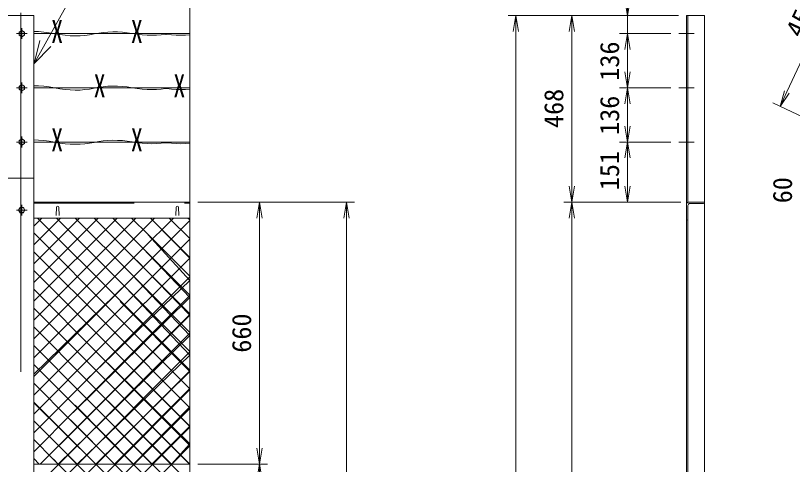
# Model space of a CAD drawing. Units: millimetres, scale not verified. Extents: x -5936 to 5936, y -4198 to 4198.
# Drawn here: x -3325 to -1376, y 85 to 1211 of the extents above; entities that cross this region are included whole.
import ezdxf
from ezdxf.enums import TextEntityAlignment as Align

# ---------------------------------------------------------------- set-up
doc = ezdxf.new("R2010")
doc.units = ezdxf.units.MM
doc.header["$LTSCALE"] = 30
doc.linetypes.add('USER2', pattern=[12.6, 8.4, -4.2])
doc.linetypes.add('USER3', pattern=[50.5, 30, -9, 2.5, -9])
for name, color, linetype, lineweight in [('0-2_27', 3, 'Continuous', 9), ('0-3_D-STR1', 1, 'Continuous', 9), ('0-5_D-STR-TXT', 7, 'Continuous', 9), ('0-7_0', 7, 'Continuous', 9), ('0-B_D-STR-DIM', 7, 'Continuous', 9), ('0-E_D-STR2', 7, 'Continuous', 9), ('0-F_1', 7, 'Continuous', 9)]:
    doc.layers.add(name, color=color, linetype=linetype, lineweight=lineweight)
doc.styles.add('ＭＳ ゴシック', font='')
doc.styles.get('ＭＳ ゴシック').set_extended_font_data('MS Gothic')

# ---------------------------------------------------------------- blocks, each defined once
blk = doc.blocks.new('_OPEN')
at = {"layer": '0-7_0'}
blk.add_line((-30, 5), (0, 0), dxfattribs=at)
blk.add_lwpolyline([(-30, -5), (0, 0), (-30, 0)], dxfattribs=at)
blk = doc.blocks.new('G131')
at = {"layer": '0-F_1'}
for q in [(84010.3, 165941.1), (79742.2, 159190.4), (80557.4, 158739.3)]:
    blk.add_line((79308, 157443.6), q, dxfattribs=at)

msp = doc.modelspace()

# ---------------------------------------------------------------- linework, layer by layer
at = {"layer": '0-2_27'}
for p, q in [((-3279.56, 1165.46), (-2888.08, 1165.46)), ((-3279.56, 1029.51), (-2888.08, 1029.51)), ((-3279.56, 893.57), (-2888.08, 893.57))]:
    msp.add_line(p, q, dxfattribs=at)
for points in [[(-3279.56, 1170.83), (-3267.8, 1170.46), (-3254.51, 1169.4), (-3241.1, 1167.68), (-3227.56, 1165.31), (-3214.1, 1162.94), (-3200.93, 1161.22), (-3188.05, 1160.15), (-3175.45, 1159.72), (-3163.15, 1159.95), (-3151.13, 1160.82), (-3139.39, 1162.34), (-3127.95, 1164.52), (-3116.57, 1166.72), (-3105.02, 1168.34), (-3093.31, 1169.37), (-3081.45, 1169.81), (-3069.41, 1169.67), (-3057.22, 1168.93), (-3044.86, 1167.62), (-3032.34, 1165.71), (-3019.83, 1163.79), (-3007.51, 1162.39), (-2995.38, 1161.54), (-2983.44, 1161.22), (-2971.68, 1161.44), (-2960.11, 1162.19), (-2948.73, 1163.49), (-2947.07, 1163.76)], [(-2888.08, 1162.29), (-2898.75, 1161.54), (-2910.7, 1161.22), (-2922.45, 1161.44), (-2934.02, 1162.19), (-2945.4, 1163.49), (-2947.07, 1163.76)], [(-3279.56, 1034.88), (-3267.8, 1034.52), (-3254.51, 1033.45), (-3241.1, 1031.74), (-3227.56, 1029.37), (-3214.1, 1027), (-3200.93, 1025.27), (-3188.05, 1024.2), (-3175.45, 1023.78), (-3163.15, 1024), (-3151.13, 1024.87), (-3139.39, 1026.4), (-3127.95, 1028.57), (-3116.57, 1030.77), (-3105.02, 1032.39), (-3093.31, 1033.42), (-3081.45, 1033.86), (-3069.41, 1033.72), (-3057.22, 1032.99), (-3044.86, 1031.67), (-3032.34, 1029.77), (-3019.83, 1027.84), (-3007.51, 1026.45), (-2995.38, 1025.59), (-2983.44, 1025.27), (-2971.68, 1025.49), (-2960.11, 1026.25), (-2948.73, 1027.54), (-2947.07, 1027.81)], [(-2888.08, 1026.34), (-2898.75, 1025.59), (-2910.7, 1025.27), (-2922.45, 1025.49), (-2934.02, 1026.25), (-2945.4, 1027.54), (-2947.07, 1027.81)], [(-3279.56, 898.94), (-3267.8, 898.57), (-3254.51, 897.51), (-3241.1, 895.79), (-3227.56, 893.42), (-3214.1, 891.05), (-3200.93, 889.33), (-3188.05, 888.25), (-3175.45, 887.83), (-3163.15, 888.05), (-3151.13, 888.93), (-3139.39, 890.45), (-3127.95, 892.62), (-3116.57, 894.83), (-3105.02, 896.44), (-3093.31, 897.47), (-3081.45, 897.92), (-3069.41, 897.77), (-3057.22, 897.04), (-3044.86, 895.73), (-3032.34, 893.82), (-3019.83, 891.89), (-3007.51, 890.5), (-2995.38, 889.65), (-2983.44, 889.33), (-2971.68, 889.55), (-2960.11, 890.3), (-2948.73, 891.59), (-2947.07, 891.86)], [(-2888.08, 890.4), (-2898.75, 889.65), (-2910.7, 889.33), (-2922.45, 889.55), (-2934.02, 890.3), (-2945.4, 891.59), (-2947.07, 891.86)]]:
    msp.add_lwpolyline(points, dxfattribs=at)
at = {"layer": '0-3_D-STR1'}
for p, q in [((-2888.08, 1254.73), (-2888.08, -200.92)), ((-3344.56, 1210.77), (-3279.56, 1210.77)), ((-3279.56, 1210.77), (-3279.56, -1557.06)), ((-1641.6, -1221.44), (-1641.6, 1210.77)), ((-1641.6, 1210.77), (-1596.6, 1210.77)), ((-1638.23, 1210.77), (-1638.23, 742.47)), ((-1596.6, 1210.77), (-1596.6, -1227.06)), ((-3279.56, 802.94), (-3344.56, 802.94)), ((-3279.56, 742.94), (-2888.08, 742.94)), ((-1635.98, 742.94), (-1596.6, 742.94)), ((-1596.6, 742.94), (-1596.6, 741.81)), ((-3223.31, 709.44), (-3222.56, 729.94)), ((-3215.81, 709.44), (-3216.56, 729.94)), ((-2923.31, 709.44), (-2922.56, 729.94)), ((-2915.81, 709.44), (-2916.56, 729.94)), ((-1641.6, 722.94), (-1641.6, 737.94)), ((-1641.6, 697.94), (-1641.6, 737.31)), ((-1638.23, -1184.31), (-1638.23, 733.94)), ((-1638.23, 700.19), (-1638.23, 733.94)), ((-1632.6, 739.56), (-1598.85, 739.56)), ((-3279.56, 702.94), (-2888.08, 702.94)), ((-1641.6, 697.94), (-1640.48, 697.94)), ((-3279.56, 85.94), (-2888.08, 85.94))]:
    msp.add_line(p, q, dxfattribs=at)
at = {"layer": '0-3_D-STR1', "linetype": 'USER3'}
for p, q in [((-3312.06, 1217.47), (-3312.06, -1614.31)), ((-3309.56, 1152.03), (-3309.56, 1178.91)), ((-3296.13, 1165.46), (-3323.01, 1165.46)), ((-1622.58, 1165.46), (-1660.63, 1165.46)), ((-3309.56, 1016.08), (-3309.56, 1042.96)), ((-3296.13, 1029.51), (-3323.01, 1029.51)), ((-1622.58, 1029.51), (-1660.63, 1029.51)), ((-3309.56, 880.13), (-3309.56, 907.02)), ((-3296.13, 893.57), (-3323.01, 893.57)), ((-1622.58, 893.57), (-1660.63, 893.57)), ((-3322.99, 722.94), (-3296.11, 722.94)), ((-3309.56, 736.37), (-3309.56, 709.49))]:
    msp.add_line(p, q, dxfattribs=at)
at = {"layer": '0-3_D-STR1', "linetype": 'USER2'}
msp.add_line((-3279.56, 739.94), (-2888.08, 739.94), dxfattribs=at)
at = {"layer": '0-3_D-STR1'}
for points in [[(-3309.56, 1173.3), (-3316.35, 1169.38), (-3316.35, 1161.54), (-3309.56, 1157.62), (-3302.77, 1161.54), (-3302.77, 1169.38)], [(-3309.56, 1037.35), (-3316.35, 1033.43), (-3316.35, 1025.59), (-3309.56, 1021.67), (-3302.77, 1025.59), (-3302.77, 1033.43)], [(-3309.56, 901.41), (-3316.35, 897.49), (-3316.35, 889.65), (-3309.56, 885.73), (-3302.77, 889.65), (-3302.77, 897.49)], [(-3301.72, 722.94), (-3305.64, 729.72), (-3313.48, 729.72), (-3317.4, 722.94), (-3313.48, 716.15), (-3305.64, 716.15)]]:
    msp.add_lwpolyline(points, close=True, dxfattribs=at)
for centre in [(-3309.56, 1165.46), (-3309.56, 1029.51), (-3309.56, 893.57), (-3309.56, 722.94)]:
    msp.add_circle(centre, 6.8, dxfattribs=at)
for centre, radius, start, end in [((-1635.98, 737.31), 5.62, 90, 180), ((-1598.85, 741.81), 2.25, 270, 0), ((-3219.56, 729.94), 3, 0, 180), ((-2919.56, 729.94), 3, 0, 180), ((-1632.6, 733.94), 5.62, 90, 180), ((-1640.48, 700.19), 2.25, 270, 0)]:
    msp.add_arc(centre, radius, start, end, dxfattribs=at)
at = {"layer": '0-B_D-STR-DIM'}
for p, q in [((-1390.19, 1019.25), (-1233.82, 1354.58)), ((-1661.6, 1210.77), (-2089.56, 1210.77)), ((-1716.17, 1210.77), (-1949.56, 1210.77)), ((-1661.6, 1210.77), (-1809.56, 1210.77)), ((-1789.56, 1165.46), (-1789.56, 1210.77)), ((-2069.56, 1170.77), (-2069.56, -1187.06)), ((-1929.56, 1170.77), (-1929.56, 782.94)), ((-1680.63, 1165.46), (-1809.56, 1165.46)), ((-1680.63, 1165.46), (-1809.56, 1165.46)), ((-1789.56, 1125.46), (-1789.56, 1069.51)), ((-1789.56, 1125.46), (-1789.56, 1085.46)), ((-1680.63, 1029.51), (-1809.56, 1029.51)), ((-1680.63, 1029.51), (-1809.56, 1029.51)), ((-1789.56, 933.57), (-1789.56, 989.51)), ((-1039.09, 811.39), (-1425.22, 991.45)), ((-1680.63, 893.57), (-1809.56, 893.57)), ((-1680.63, 893.57), (-1809.56, 893.57)), ((-1789.56, 853.57), (-1789.56, 782.94)), ((-2868.08, 742.94), (-2692.96, 742.94)), ((-2828.08, 742.94), (-2475.17, 742.94)), ((-1655.98, 742.94), (-1949.56, 742.94)), ((-1710.54, 742.94), (-1949.56, 742.94)), ((-1655.98, 742.94), (-1809.56, 742.94)), ((-2712.96, 125.94), (-2712.96, 702.94)), ((-2495.17, 702.94), (-2495.17, -1187.06)), ((-1929.56, -1187.06), (-1929.56, 702.94)), ((-2868.08, 85.94), (-2692.96, 85.94)), ((-2868.08, 85.94), (-2692.96, 85.94))]:
    msp.add_line(p, q, dxfattribs=at)
at = {"layer": '0-E_D-STR2'}
for p, q in [((-3279.56, 399.73), (-2976.36, 702.94)), ((-3279.56, 446.87), (-3023.5, 702.94)), ((-3279.56, 494.01), (-3070.64, 702.94)), ((-3279.56, 541.15), (-3117.78, 702.94)), ((-3279.56, 588.29), (-3164.92, 702.94)), ((-3279.56, 635.43), (-3212.06, 702.94)), ((-3279.56, 682.57), (-3259.2, 702.94)), ((-3006.74, 625.5), (-2928.79, 702.94)), ((-2888.08, 651.28), (-2939.74, 702.94)), ((-2888.08, 698.42), (-2892.6, 702.94)), ((-2978.38, 694.37), (-2888.08, 601.89)), ((-2992.09, 660.37), (-2888.08, 546.16)), ((-3005.68, 627.32), (-2888.08, 503.93)), ((-3112.17, 378.83), (-2888.08, 601.89)), ((-3020.79, 596.16), (-2888.08, 459)), ((-3147.01, 297.16), (-2888.08, 546.16)), ((-3033.83, 561.46), (-2888.08, 408.33)), ((-3041.16, 543.83), (-3279.56, 310.93)), ((-3048.7, 528.99), (-2888.08, 358.6)), ((-3180.93, 215.23), (-2888.08, 503.93)), ((-3062.96, 493.97), (-2888.08, 317.97)), ((-3131.94, 329.46), (-3279.56, 477.08)), ((-3214.41, 134.32), (-2888.08, 459)), ((-3145.97, 296.34), (-3279.56, 429.94)), ((-3218.02, 85.94), (-2888.08, 408.33)), ((-3104.04, 395.69), (-2888.08, 180.86)), ((-3159.99, 263.22), (-3279.56, 382.8)), ((-3171.02, 85.94), (-2888.08, 358.6)), ((-3118.09, 362.64), (-2888.08, 136.24)), ((-3174.01, 230.11), (-3279.56, 335.66)), ((-3132.26, 329.78), (-2888.08, 85.94)), ((-2888.42, 85.94), (-3131.94, 329.46)), ((-3123.64, 85.94), (-2888.08, 317.97)), ((-3147.01, 297.16), (-2934.33, 85.94)), ((-2935.56, 85.94), (-3145.97, 296.34)), ((-3188.04, 196.99), (-3279.56, 288.51)), ((-3077, 85.94), (-2888.08, 275.37)), ((-2982.7, 85.94), (-3159.99, 263.22)), ((-2983.18, 85.94), (-3159.68, 262.46)), ((-3202.06, 163.87), (-3279.56, 241.37)), ((-3123.64, 85.94), (-3279.56, 239.23)), ((-3029.63, 85.94), (-3175.88, 233.86)), ((-3029.84, 85.94), (-3174.01, 230.11)), ((-3029.63, 85.94), (-2888.08, 229.52)), ((-3076.98, 85.94), (-3188.04, 196.99)), ((-3187.54, 196.91), (-3077, 85.94)), ((-3216.08, 130.75), (-3279.56, 194.23)), ((-2983.18, 85.94), (-2888.08, 180.86)), ((-2980.53, 85.94), (-2888.08, 178.38)), ((-3124.12, 85.94), (-3202.06, 163.87)), ((-3230.11, 97.64), (-3279.56, 147.09)), ((-3215.45, 130.44), (-3171.02, 85.94)), ((-2934.33, 85.94), (-2888.08, 136.24)), ((-2933.39, 85.94), (-2888.08, 131.24)), ((-3265.54, 85.94), (-3279.56, 99.95)), ((-3218.4, 85.94), (-3230.11, 97.64)), ((-3229.77, 97.75), (-3218.02, 85.94)), ((-3279.56, -260.24), (-2933.39, 85.94)), ((-3279.56, -213.1), (-2980.53, 85.94)), ((-2888.27, -244.2), (-3218.4, 85.94)), ((-2888.08, -150.11), (-3124.12, 85.94)), ((-2888.08, -102.97), (-3076.98, 85.94)), ((-2888.08, -55.83), (-3029.84, 85.94)), ((-2888.08, -8.69), (-2982.7, 85.94)), ((-2888.08, 38.45), (-2935.56, 85.94)), ((-2888.08, 85.59), (-2888.42, 85.94))]:
    msp.add_line(p, q, dxfattribs=at)
for points in [[(-3279.56, 352.59), (-3006.54, 625.61), (-2929.21, 702.94)], [(-2888.08, 321.3), (-3061.83, 495.04), (-3269.72, 702.94)], [(-2888.08, 368.44), (-3047.8, 528.16), (-3222.58, 702.94)], [(-2888.08, 415.58), (-3033.78, 561.28), (-3175.44, 702.94)], [(-2888.08, 462.72), (-3019.76, 594.39), (-3128.3, 702.94)], [(-2888.08, 509.86), (-3005.73, 627.51), (-3081.16, 702.94)], [(-2888.08, 557), (-2991.71, 660.63), (-3034.02, 702.94)], [(-2888.08, 604.14), (-2977.69, 693.75), (-2986.88, 702.94)], [(-3279.56, 305.45), (-3041.16, 543.85), (-2888.08, 696.93)], [(-2888.08, 274.16), (-3075.85, 461.93), (-3279.56, 665.64)], [(-3279.56, 258.31), (-3075.78, 462.09), (-2888.08, 649.79)], [(-2888.08, 227.02), (-3089.87, 428.81), (-3279.56, 618.5)], [(-3279.56, 211.17), (-3110.4, 380.33), (-2888.08, 602.65)], [(-2888.08, 179.87), (-3103.9, 395.69), (-3279.56, 571.36)], [(-3279.56, 164.03), (-3145.03, 298.56), (-2888.08, 555.51)], [(-2888.08, 132.73), (-3117.92, 362.57), (-3279.56, 524.22)], [(-3279.56, 116.89), (-3179.65, 216.8), (-2888.08, 508.37)], [(-3263.37, 85.94), (-3214.27, 135.04), (-2888.08, 461.23)], [(-3248.89, 53.28), (-3216.23, 85.94), (-2888.08, 414.09)], [(-3279.56, -24.54), (-3169.09, 85.94), (-2888.08, 366.95)], [(-3279.56, -71.68), (-3121.95, 85.94), (-2888.08, 319.81)], [(-3279.56, -118.82), (-3074.81, 85.94), (-2888.08, 272.67)], [(-3279.56, -165.96), (-3027.67, 85.94), (-2888.08, 225.53)], [(-2888.08, -197.25), (-3171.26, 85.94), (-3216.08, 130.75)]]:
    msp.add_lwpolyline(points, dxfattribs=at)

# ---------------------------------------------------------------- block references
at = {"layer": '0-5_D-STR-TXT', "xscale": 0.03333333, "yscale": 0.03333333}
msp.add_blockref('G131', (-5922, -4157.79), dxfattribs=at)
at = {"layer": '0-B_D-STR-DIM', "xscale": 1.333333, "yscale": 1.333333}
for p, rotation in [((-1789.56, 1210.77), 270), ((-2069.56, 1210.77), 90), ((-1929.56, 1210.77), 90), ((-1789.56, 1165.46), 90), ((-1789.56, 1165.46), 90), ((-1789.56, 1029.51), 270), ((-1789.56, 1029.51), 90), ((-1407.1, 982.99), 245), ((-1789.56, 893.57), 270), ((-1789.56, 893.57), 90), ((-1929.56, 742.94), 270), ((-1789.56, 742.94), 270), ((-2712.96, 742.94), 90), ((-2495.17, 742.94), 90), ((-1929.56, 742.94), 90), ((-2712.96, 85.94), 270), ((-2712.96, 85.94), 90)]:
    msp.add_blockref('_OPEN', p, dxfattribs=dict(at, rotation=rotation))

# ---------------------------------------------------------------- texts
at = {"layer": '0-2_27', "style": 'ＭＳ ゴシック', "width": 0.75}
for p in [(-3235.66, 1124.63), (-3035.66, 1124.63), (-3128.95, 988.69), (-2928.95, 988.69), (-3235.66, 852.74), (-3035.66, 852.74)]:
    msp.add_text('X', height=57.62, dxfattribs=at).set_placement(p, align=Align.BOTTOM_LEFT)
at = {"layer": '0-B_D-STR-DIM', "style": 'ＭＳ ゴシック'}
for s, rotation, p in [('450', 65, (-1338.62, 1145.81)), ('136', 90, (-1796.31, 1047.36)), ('468', 90, (-1936.31, 928.73)), ('136', 90, (-1796.31, 911.41)), ('151', 90, (-1796.31, 772.68)), ('60', 90, (-1362.58, 739.94)), ('660', 90, (-2719.71, 365.19))]:
    msp.add_text(s, height=48.17, rotation=rotation, dxfattribs=at).set_placement(p, align=Align.BOTTOM_LEFT)

doc.saveas('drawing.dxf')
